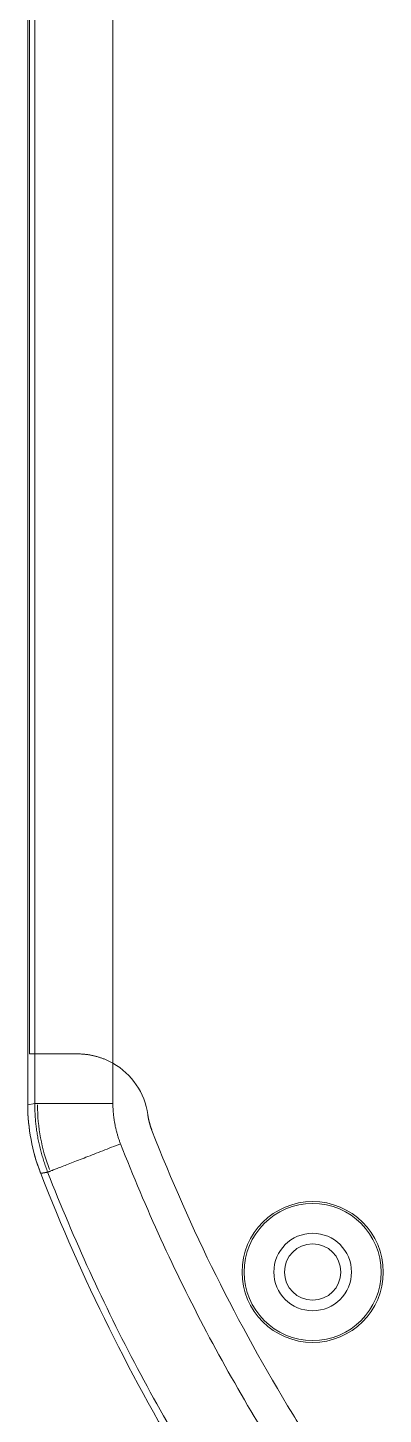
# Model space of a CAD drawing. Header units: inches. Extents: x 0 to 40, y 35.9 to 64.1.
# Drawn here: x 15.433 to 16.45, y 48.388 to 52.362 of the extents above; entities that cross this region are included whole.
import ezdxf

# ---------------------------------------------------------------- set-up
doc = ezdxf.new("R2010")
doc.units = ezdxf.units.IN
doc.header["$MEASUREMENT"] = 0
doc.layers.add('1', color=7, linetype='Continuous')
doc.layers.add('2', color=7, linetype='Continuous')

# ---------------------------------------------------------------- blocks, each defined once
blk = doc.blocks.new('block 157')
at = {"layer": '1', "color": 43, "lineweight": 18, "true_color": 0xccb266}
blk.add_lwpolyline([(15.5764, 49.4211), (15.4529, 49.4211)], dxfattribs=at)
blk = doc.blocks.new('block 168')
at = {"layer": '1', "color": 43, "lineweight": 18, "true_color": 0xccb266}
blk.add_lwpolyline([(15.4377, 52.548), (15.4377, 49.4211)], dxfattribs=at)
blk = doc.blocks.new('block 198')
at = {"layer": '1', "color": 43, "lineweight": 18, "true_color": 0xccb266}
blk.add_lwpolyline([(15.4529, 49.4211), (15.4529, 52.5346)], dxfattribs=at)
blk = doc.blocks.new('block 205')
at = {"layer": '1', "color": 43, "lineweight": 18, "true_color": 0xccb266}
blk.add_lwpolyline([(15.4377, 49.4211), (15.4529, 49.4211)], dxfattribs=at)
blk = doc.blocks.new('block 213')
at = {"layer": '1', "color": 43, "lineweight": 18, "true_color": 0xccb266}
blk.add_lwpolyline([(15.6766, 49.3945), (15.6766, 52.5346)], dxfattribs=at)
blk = doc.blocks.new('block 496')
at = {"layer": '1', "color": 43, "lineweight": 18, "true_color": 0xccb266}
blk.add_open_spline([(16.4502, 48.7961), (16.4502, 48.9076), (16.3598, 48.998), (16.2482, 48.998), (16.1367, 48.998), (16.0463, 48.9076), (16.0463, 48.7961), (16.0463, 48.6846), (16.1367, 48.5942), (16.2482, 48.5942), (16.3598, 48.5942), (16.4502, 48.6846), (16.4502, 48.7961), (16.4502, 48.7961), (16.4502, 48.7961), (16.4502, 48.7961)], degree=3, knots=[0, 0, 0, 0, 1, 1, 1, 2, 2, 2, 3, 3, 3, 4, 4, 4, 5, 5, 5, 5], dxfattribs=at)
blk = doc.blocks.new('block 512')
at = {"layer": '1', "color": 43, "lineweight": 18, "true_color": 0xccb266}
blk.add_open_spline([(16.0519, 48.7961), (16.0519, 48.9045), (16.1398, 48.9924), (16.2482, 48.9924), (16.3567, 48.9924), (16.4446, 48.9045), (16.4446, 48.7961), (16.4446, 48.6877), (16.3567, 48.5998), (16.2482, 48.5998), (16.1398, 48.5998), (16.0519, 48.6877), (16.0519, 48.7961), (16.0519, 48.7961), (16.0519, 48.7961), (16.0519, 48.7961)], degree=3, knots=[0, 0, 0, 0, 1, 1, 1, 2, 2, 2, 3, 3, 3, 4, 4, 4, 5, 5, 5, 5], dxfattribs=at)
blk = doc.blocks.new('block 514')
at = {"layer": '1', "color": 43, "lineweight": 18, "true_color": 0xccb266}
blk.add_open_spline([(15.7763, 49.2475), (15.7676, 49.3093), (15.7308, 49.3636), (15.6766, 49.3945)], degree=3, dxfattribs=at)
blk = doc.blocks.new('block 516')
at = {"layer": '1', "color": 43, "lineweight": 18, "true_color": 0xccb266}
blk.add_open_spline([(16.3593, 48.7961), (16.3593, 48.8574), (16.3096, 48.9071), (16.2482, 48.9071), (16.1869, 48.9071), (16.1372, 48.8574), (16.1372, 48.7961), (16.1372, 48.7347), (16.1869, 48.685), (16.2482, 48.685), (16.3096, 48.685), (16.3593, 48.7347), (16.3593, 48.7961), (16.3593, 48.7961), (16.3593, 48.7961), (16.3593, 48.7961)], degree=3, knots=[0, 0, 0, 0, 1, 1, 1, 2, 2, 2, 3, 3, 3, 4, 4, 4, 5, 5, 5, 5], dxfattribs=at)
blk = doc.blocks.new('block 527')
at = {"layer": '1', "color": 43, "lineweight": 18, "true_color": 0xccb266}
blk.add_open_spline([(16.1913, 48.3887), (16.0331, 48.6472), (15.8982, 48.9192), (15.7884, 49.2016)], degree=3, dxfattribs=at)
blk = doc.blocks.new('block 528')
at = {"layer": '1', "color": 43, "lineweight": 18, "true_color": 0xccb266}
blk.add_open_spline([(16.3207, 47.9461), (16.3176, 48.1025), (16.273, 48.2553), (16.1913, 48.3887)], degree=3, dxfattribs=at)
blk = doc.blocks.new('block 529')
at = {"layer": '1', "color": 43, "lineweight": 18, "true_color": 0xccb266}
blk.add_open_spline([(15.7884, 49.2016), (15.7826, 49.2164), (15.7786, 49.2318), (15.7763, 49.2475)], degree=3, dxfattribs=at)
blk = doc.blocks.new('block 629')
at = {"layer": '1', "color": 43, "lineweight": 18, "true_color": 0xccb266}
blk.add_lwpolyline([(15.6766, 49.3945), (15.6747, 49.3956), (15.6728, 49.3966), (15.6709, 49.3977), (15.6689, 49.3987), (15.667, 49.3996), (15.665, 49.4006), (15.6631, 49.4016), (15.6611, 49.4025), (15.6591, 49.4034), (15.6571, 49.4042), (15.6552, 49.4051), (15.6532, 49.4059), (15.6512, 49.4067), (15.6492, 49.4075), (15.6472, 49.4083), (15.6451, 49.409), (15.6431, 49.4097), (15.6411, 49.4104), (15.6391, 49.411), (15.637, 49.4117), (15.635, 49.4123), (15.633, 49.4129), (15.6309, 49.4135), (15.6289, 49.4141), (15.6269, 49.4146), (15.6248, 49.4151), (15.6228, 49.4156), (15.6207, 49.4161), (15.6187, 49.4165), (15.6167, 49.417), (15.6146, 49.4174), (15.6126, 49.4178), (15.6105, 49.4181), (15.6085, 49.4184), (15.6065, 49.4188), (15.6044, 49.4191), (15.6024, 49.4194), (15.6004, 49.4196), (15.5983, 49.4199), (15.5963, 49.4201), (15.5943, 49.4203), (15.5923, 49.4204), (15.5903, 49.4206), (15.5883, 49.4208), (15.5863, 49.4209), (15.5843, 49.421), (15.5823, 49.421), (15.5803, 49.4211), (15.5784, 49.4211), (15.5764, 49.4211)], dxfattribs=at)
blk = doc.blocks.new('block 840')
at = {"layer": '2', "color": 80, "lineweight": 18, "true_color": 0x3fff00}
blk.add_lwpolyline([(15.433, 49.4211), (15.433, 49.2757)], dxfattribs=at)
blk = doc.blocks.new('block 841')
at = {"layer": '2', "color": 80, "lineweight": 18, "true_color": 0x3fff00}
blk.add_lwpolyline([(15.433, 49.2757), (15.433, 49.2748)], dxfattribs=at)
blk = doc.blocks.new('block 862')
at = {"layer": '2', "color": 80, "lineweight": 18, "true_color": 0x3fff00}
blk.add_lwpolyline([(15.4377, 52.548), (15.4377, 49.4211)], dxfattribs=at)
blk = doc.blocks.new('block 867')
at = {"layer": '2', "color": 80, "lineweight": 18, "true_color": 0x3fff00}
blk.add_lwpolyline([(15.433, 52.5522), (15.433, 49.2757)], dxfattribs=at)
blk = doc.blocks.new('block 868')
at = {"layer": '2', "color": 80, "lineweight": 18, "true_color": 0x3fff00}
blk.add_lwpolyline([(15.4529, 49.4211), (15.4377, 49.4211)], dxfattribs=at)
blk = doc.blocks.new('block 876')
at = {"layer": '2', "color": 80, "lineweight": 18, "true_color": 0x3fff00}
blk.add_lwpolyline([(15.4529, 49.4211), (15.5764, 49.4211)], dxfattribs=at)
blk = doc.blocks.new('block 879')
at = {"layer": '2', "color": 80, "lineweight": 18, "true_color": 0x3fff00}
blk.add_lwpolyline([(15.6766, 49.3945), (15.6766, 49.2794)], dxfattribs=at)
blk = doc.blocks.new('block 881')
at = {"layer": '2', "color": 80, "lineweight": 18, "true_color": 0x3fff00}
blk.add_lwpolyline([(15.4529, 49.2794), (15.4529, 49.4211)], dxfattribs=at)
blk = doc.blocks.new('block 882')
at = {"layer": '2', "color": 80, "lineweight": 18, "true_color": 0x3fff00}
blk.add_lwpolyline([(15.433, 49.2757), (15.4529, 49.2794)], dxfattribs=at)
blk = doc.blocks.new('block 886')
at = {"layer": '2', "color": 7, "lineweight": 18, "true_color": 0xffffff}
blk.add_lwpolyline([(15.433, 52.5522), (15.433, 49.4211)], dxfattribs=at)
blk = doc.blocks.new('block 1095')
at = {"layer": '2', "color": 80, "lineweight": 18, "true_color": 0x3fff00}
blk.add_open_spline([(15.4695, 49.0798), (15.4454, 49.1419), (15.433, 49.2081), (15.433, 49.2748)], degree=3, dxfattribs=at)
blk = doc.blocks.new('block 1096')
at = {"layer": '2', "color": 80, "lineweight": 18, "true_color": 0x3fff00}
blk.add_open_spline([(15.4608, 49.2748), (15.4608, 49.2115), (15.4725, 49.1488), (15.4954, 49.0898)], degree=3, dxfattribs=at)
blk = doc.blocks.new('block 1111')
at = {"layer": '2', "color": 80, "lineweight": 18, "true_color": 0x3fff00}
blk.add_open_spline([(15.8996, 48.2115), (15.7309, 48.4872), (15.5871, 48.7775), (15.4699, 49.0788)], degree=3, dxfattribs=at)
blk = doc.blocks.new('block 1112')
at = {"layer": '2', "color": 80, "lineweight": 18, "true_color": 0x3fff00}
blk.add_open_spline([(15.6766, 49.3945), (15.7308, 49.3636), (15.7676, 49.3093), (15.7763, 49.2475)], degree=3, dxfattribs=at)
blk = doc.blocks.new('block 1114')
at = {"layer": '2', "color": 80, "lineweight": 18, "true_color": 0x3fff00}
blk.add_open_spline([(16.1913, 48.3887), (16.0331, 48.6472), (15.8982, 48.9192), (15.7884, 49.2016)], degree=3, dxfattribs=at)
blk = doc.blocks.new('block 1116')
at = {"layer": '2', "color": 7, "lineweight": 18, "true_color": 0xffffff}
blk.add_open_spline([(16.1675, 48.7961), (16.1675, 48.8407), (16.2036, 48.8768), (16.2482, 48.8768), (16.2929, 48.8768), (16.329, 48.8407), (16.329, 48.7961), (16.329, 48.7515), (16.2929, 48.7153), (16.2482, 48.7153), (16.2036, 48.7153), (16.1675, 48.7515), (16.1675, 48.7961), (16.1675, 48.7961), (16.1675, 48.7961), (16.1675, 48.7961)], degree=3, knots=[0, 0, 0, 0, 1, 1, 1, 2, 2, 2, 3, 3, 3, 4, 4, 4, 5, 5, 5, 5], dxfattribs=at)
blk = doc.blocks.new('block 1150')
at = {"layer": '2', "color": 80, "lineweight": 18, "true_color": 0x3fff00}
blk.add_open_spline([(15.433, 49.2757), (15.433, 49.2083), (15.4455, 49.1416), (15.4699, 49.0788)], degree=3, dxfattribs=at)
blk = doc.blocks.new('block 1390')
at = {"layer": '2', "color": 80, "lineweight": 18, "true_color": 0x3fff00}
blk.add_lwpolyline([(15.4529, 49.2794), (15.4532, 49.2794), (15.4537, 49.2794), (15.4544, 49.2794), (15.4554, 49.2794), (15.4565, 49.2794), (15.4579, 49.2794), (15.4595, 49.2794), (15.4613, 49.2794), (15.4632, 49.2794), (15.4654, 49.2794), (15.4678, 49.2794), (15.4704, 49.2794), (15.4732, 49.2794), (15.4761, 49.2794), (15.4793, 49.2794), (15.4826, 49.2794), (15.4861, 49.2794), (15.4898, 49.2794), (15.4937, 49.2794), (15.4977, 49.2794), (15.5019, 49.2794), (15.5063, 49.2794), (15.5109, 49.2794), (15.5156, 49.2794), (15.5204, 49.2794), (15.5255, 49.2794), (15.5306, 49.2794), (15.536, 49.2794), (15.5414, 49.2794), (15.547, 49.2794), (15.5527, 49.2794), (15.5585, 49.2794), (15.5645, 49.2794), (15.5705, 49.2794), (15.5766, 49.2794), (15.5829, 49.2794), (15.5892, 49.2794), (15.5956, 49.2794), (15.6021, 49.2794), (15.6086, 49.2794), (15.6152, 49.2794), (15.6219, 49.2794), (15.6286, 49.2794), (15.6354, 49.2794), (15.6422, 49.2794), (15.649, 49.2794), (15.6559, 49.2794), (15.6628, 49.2794), (15.6697, 49.2794), (15.6766, 49.2794)], dxfattribs=at)
blk = doc.blocks.new('block 1392')
at = {"layer": '2', "color": 80, "lineweight": 18, "true_color": 0x3fff00}
blk.add_lwpolyline([(15.4899, 49.0822), (15.4886, 49.086), (15.4872, 49.0899), (15.4858, 49.0936), (15.4845, 49.0974), (15.4832, 49.1013), (15.4818, 49.1051), (15.4805, 49.1089), (15.4793, 49.1127), (15.478, 49.1166), (15.4768, 49.1204), (15.4756, 49.1242), (15.4744, 49.1281), (15.4733, 49.132), (15.4722, 49.1358), (15.4711, 49.1397), (15.4701, 49.1436), (15.4691, 49.1476), (15.4681, 49.1515), (15.4672, 49.1554), (15.4663, 49.1593), (15.4654, 49.1633), (15.4646, 49.1672), (15.4638, 49.1712), (15.463, 49.1752), (15.4622, 49.1791), (15.4615, 49.1831), (15.4608, 49.1871), (15.4601, 49.191), (15.4595, 49.195), (15.4588, 49.199), (15.4582, 49.203), (15.4577, 49.207), (15.4572, 49.211), (15.4567, 49.215), (15.4562, 49.219), (15.4558, 49.223), (15.4554, 49.227), (15.4551, 49.2311), (15.4548, 49.2351), (15.4545, 49.2391), (15.4542, 49.2431), (15.454, 49.2472), (15.4538, 49.2512), (15.4536, 49.2552), (15.4535, 49.2592), (15.4533, 49.2633), (15.4532, 49.2673), (15.4531, 49.2713), (15.453, 49.2754), (15.4529, 49.2794)], dxfattribs=at)
blk = doc.blocks.new('block 1395')
at = {"layer": '2', "color": 80, "lineweight": 18, "true_color": 0x3fff00}
blk.add_lwpolyline([(15.7763, 49.2475), (15.7765, 49.2466), (15.7766, 49.2456), (15.7768, 49.2447), (15.7769, 49.2438), (15.7771, 49.2428), (15.7772, 49.2419), (15.7774, 49.241), (15.7776, 49.24), (15.7777, 49.2391), (15.7779, 49.2381), (15.7781, 49.2372), (15.7783, 49.2363), (15.7785, 49.2353), (15.7786, 49.2344), (15.7788, 49.2335), (15.779, 49.2326), (15.7792, 49.2316), (15.7795, 49.2307), (15.7797, 49.2298), (15.7799, 49.2288), (15.7801, 49.2279), (15.7803, 49.227), (15.7806, 49.2261), (15.7808, 49.2251), (15.781, 49.2242), (15.7813, 49.2233), (15.7815, 49.2224), (15.7818, 49.2215), (15.782, 49.2206), (15.7823, 49.2196), (15.7826, 49.2187), (15.7828, 49.2178), (15.7831, 49.2169), (15.7834, 49.216), (15.7837, 49.2151), (15.7839, 49.2142), (15.7842, 49.2133), (15.7845, 49.2124), (15.7848, 49.2115), (15.7851, 49.2105), (15.7854, 49.2096), (15.7857, 49.2087), (15.786, 49.2078), (15.7864, 49.207), (15.7867, 49.2061), (15.787, 49.2052), (15.7874, 49.2043), (15.7877, 49.2034), (15.788, 49.2025), (15.7884, 49.2016)], dxfattribs=at)
blk = doc.blocks.new('block 1399')
at = {"layer": '2', "color": 80, "lineweight": 18, "true_color": 0x3fff00}
blk.add_lwpolyline([(15.6766, 49.3945), (15.6747, 49.3956), (15.6728, 49.3966), (15.6709, 49.3977), (15.6689, 49.3987), (15.667, 49.3996), (15.665, 49.4006), (15.6631, 49.4016), (15.6611, 49.4025), (15.6591, 49.4034), (15.6571, 49.4042), (15.6552, 49.4051), (15.6532, 49.4059), (15.6512, 49.4067), (15.6492, 49.4075), (15.6472, 49.4083), (15.6451, 49.409), (15.6431, 49.4097), (15.6411, 49.4104), (15.6391, 49.411), (15.637, 49.4117), (15.635, 49.4123), (15.633, 49.4129), (15.6309, 49.4135), (15.6289, 49.4141), (15.6269, 49.4146), (15.6248, 49.4151), (15.6228, 49.4156), (15.6207, 49.4161), (15.6187, 49.4165), (15.6167, 49.417), (15.6146, 49.4174), (15.6126, 49.4178), (15.6105, 49.4181), (15.6085, 49.4184), (15.6065, 49.4188), (15.6044, 49.4191), (15.6024, 49.4194), (15.6004, 49.4196), (15.5983, 49.4199), (15.5963, 49.4201), (15.5943, 49.4203), (15.5923, 49.4204), (15.5903, 49.4206), (15.5883, 49.4208), (15.5863, 49.4209), (15.5843, 49.421), (15.5823, 49.421), (15.5803, 49.4211), (15.5784, 49.4211), (15.5764, 49.4211)], dxfattribs=at)
blk = doc.blocks.new('block 1402')
at = {"layer": '2', "color": 80, "lineweight": 18, "true_color": 0x3fff00}
blk.add_lwpolyline([(15.4699, 49.0788), (15.4703, 49.0789), (15.4707, 49.0789), (15.4711, 49.079), (15.4715, 49.0791), (15.4719, 49.0791), (15.4723, 49.0792), (15.4727, 49.0793), (15.4731, 49.0793), (15.4735, 49.0794), (15.4739, 49.0795), (15.4743, 49.0796), (15.4747, 49.0796), (15.4751, 49.0797), (15.4755, 49.0798), (15.4759, 49.0798), (15.4763, 49.0799), (15.4767, 49.08), (15.4771, 49.08), (15.4775, 49.0801), (15.4779, 49.0802), (15.4783, 49.0802), (15.4787, 49.0803), (15.4791, 49.0804), (15.4795, 49.0804), (15.4799, 49.0805), (15.4803, 49.0806), (15.4807, 49.0807), (15.4811, 49.0807), (15.4815, 49.0808), (15.4819, 49.0809), (15.4823, 49.0809), (15.4827, 49.081), (15.4831, 49.0811), (15.4835, 49.0811), (15.4839, 49.0812), (15.4843, 49.0813), (15.4847, 49.0813), (15.4851, 49.0814), (15.4855, 49.0815), (15.4859, 49.0816), (15.4863, 49.0816), (15.4867, 49.0817), (15.4871, 49.0818), (15.4875, 49.0818), (15.4879, 49.0819), (15.4883, 49.082), (15.4887, 49.082), (15.4891, 49.0821), (15.4895, 49.0822), (15.4899, 49.0822)], dxfattribs=at)
blk = doc.blocks.new('block 1404')
at = {"layer": '2', "color": 80, "lineweight": 18, "true_color": 0x3fff00}
blk.add_lwpolyline([(15.4899, 49.0822), (15.4904, 49.0824), (15.491, 49.0827), (15.4916, 49.0829), (15.4924, 49.0832), (15.4933, 49.0836), (15.4945, 49.084), (15.4959, 49.0845), (15.4975, 49.0852), (15.4993, 49.0859), (15.5013, 49.0867), (15.5035, 49.0875), (15.506, 49.0885), (15.5086, 49.0895), (15.5114, 49.0906), (15.5144, 49.0917), (15.5175, 49.093), (15.5208, 49.0943), (15.5243, 49.0956), (15.5279, 49.097), (15.5317, 49.0985), (15.5357, 49.1001), (15.5398, 49.1016), (15.544, 49.1033), (15.5484, 49.105), (15.553, 49.1068), (15.5577, 49.1086), (15.5625, 49.1105), (15.5674, 49.1124), (15.5725, 49.1144), (15.5777, 49.1164), (15.583, 49.1185), (15.5884, 49.1206), (15.5939, 49.1228), (15.5996, 49.125), (15.6053, 49.1272), (15.6111, 49.1294), (15.617, 49.1317), (15.6229, 49.1341), (15.629, 49.1364), (15.6351, 49.1388), (15.6412, 49.1412), (15.6474, 49.1436), (15.6537, 49.146), (15.66, 49.1485), (15.6663, 49.151), (15.6727, 49.1535), (15.6791, 49.1559), (15.6855, 49.1584), (15.692, 49.161), (15.6984, 49.1634)], dxfattribs=at)
blk = doc.blocks.new('block 1409')
at = {"layer": '2', "color": 80, "lineweight": 18, "true_color": 0x3fff00}
blk.add_lwpolyline([(15.9192, 48.2176), (15.9091, 48.2341), (15.8991, 48.2506), (15.8892, 48.2672), (15.8793, 48.2837), (15.8695, 48.3004), (15.8597, 48.3171), (15.85, 48.3337), (15.8403, 48.3505), (15.8307, 48.3673), (15.8212, 48.3841), (15.8117, 48.4009), (15.8023, 48.4178), (15.7929, 48.4347), (15.7836, 48.4517), (15.7744, 48.4687), (15.7652, 48.4857), (15.7561, 48.5027), (15.747, 48.5198), (15.738, 48.537), (15.7291, 48.5541), (15.7202, 48.5713), (15.7114, 48.5885), (15.7026, 48.6057), (15.6939, 48.623), (15.6853, 48.6403), (15.6767, 48.6577), (15.6682, 48.6751), (15.6598, 48.6925), (15.6514, 48.7099), (15.6431, 48.7274), (15.6348, 48.7449), (15.6266, 48.7624), (15.6185, 48.7799), (15.6104, 48.7975), (15.6024, 48.8151), (15.5944, 48.8327), (15.5866, 48.8504), (15.5787, 48.8681), (15.571, 48.8858), (15.5633, 48.9035), (15.5557, 48.9213), (15.5481, 48.9391), (15.5406, 48.9569), (15.5332, 48.9747), (15.5258, 48.9926), (15.5185, 49.0105), (15.5112, 49.0284), (15.5041, 49.0463), (15.497, 49.0643), (15.4899, 49.0822)], dxfattribs=at)
blk = doc.blocks.new('block 1415')
at = {"layer": '2', "color": 80, "lineweight": 18, "true_color": 0x3fff00}
blk.add_lwpolyline([(15.6984, 49.1634), (15.7052, 49.1462), (15.712, 49.129), (15.7189, 49.1118), (15.7258, 49.0946), (15.7328, 49.0774), (15.7399, 49.0603), (15.747, 49.0432), (15.7542, 49.0261), (15.7614, 49.0091), (15.7687, 48.992), (15.7761, 48.975), (15.7835, 48.9581), (15.791, 48.9411), (15.7986, 48.9242), (15.8062, 48.9073), (15.8139, 48.8905), (15.8216, 48.8736), (15.8294, 48.8568), (15.8373, 48.84), (15.8452, 48.8232), (15.8532, 48.8065), (15.8612, 48.7898), (15.8693, 48.7731), (15.8774, 48.7564), (15.8857, 48.7398), (15.8939, 48.7232), (15.9023, 48.7066), (15.9107, 48.6901), (15.9191, 48.6736), (15.9277, 48.6571), (15.9362, 48.6407), (15.9448, 48.6243), (15.9535, 48.6079), (15.9623, 48.5916), (15.9711, 48.5752), (15.9799, 48.559), (15.9888, 48.5427), (15.9978, 48.5265), (16.0068, 48.5103), (16.0159, 48.4942), (16.0251, 48.4781), (16.0343, 48.462), (16.0435, 48.4459), (16.0528, 48.4299), (16.0622, 48.4139), (16.0716, 48.398), (16.0811, 48.3821), (16.0907, 48.3662), (16.1003, 48.3503), (16.1099, 48.3345)], dxfattribs=at)
blk = doc.blocks.new('block 1417')
at = {"layer": '2', "color": 80, "lineweight": 18, "true_color": 0x3fff00}
blk.add_lwpolyline([(15.6766, 49.2794), (15.6766, 49.2771), (15.6766, 49.2747), (15.6767, 49.2723), (15.6768, 49.2699), (15.6768, 49.2676), (15.6769, 49.2652), (15.677, 49.2628), (15.6772, 49.2605), (15.6773, 49.2581), (15.6775, 49.2557), (15.6777, 49.2534), (15.6779, 49.251), (15.6781, 49.2486), (15.6783, 49.2463), (15.6786, 49.2439), (15.6789, 49.2416), (15.6792, 49.2392), (15.6795, 49.2369), (15.6798, 49.2345), (15.6801, 49.2322), (15.6805, 49.2298), (15.6809, 49.2275), (15.6813, 49.2251), (15.6817, 49.2228), (15.6821, 49.2204), (15.6826, 49.2181), (15.683, 49.2157), (15.6835, 49.2134), (15.684, 49.2111), (15.6845, 49.2088), (15.6851, 49.2065), (15.6856, 49.2042), (15.6862, 49.2019), (15.6868, 49.1995), (15.6874, 49.1972), (15.688, 49.195), (15.6886, 49.1927), (15.6893, 49.1904), (15.6899, 49.1881), (15.6906, 49.1859), (15.6913, 49.1836), (15.692, 49.1813), (15.6928, 49.1791), (15.6935, 49.1768), (15.6943, 49.1746), (15.6951, 49.1724), (15.6959, 49.1701), (15.6967, 49.1679), (15.6975, 49.1657), (15.6984, 49.1634)], dxfattribs=at)
blk = doc.blocks.new('block 1418')
at = {"layer": '2', "color": 80, "lineweight": 18, "true_color": 0x3fff00}
blk.add_lwpolyline([(16.3206, 47.9461), (16.3204, 47.9554), (16.3201, 47.9647), (16.3196, 47.9741), (16.3191, 47.9834), (16.3185, 47.9927), (16.3177, 48.002), (16.3169, 48.0113), (16.316, 48.0206), (16.315, 48.0298), (16.3139, 48.0391), (16.3127, 48.0483), (16.3114, 48.0576), (16.3099, 48.0668), (16.3084, 48.076), (16.3068, 48.0852), (16.3051, 48.0944), (16.3033, 48.1036), (16.3014, 48.1127), (16.2995, 48.1218), (16.2974, 48.1309), (16.2952, 48.14), (16.2929, 48.149), (16.2905, 48.158), (16.288, 48.1671), (16.2855, 48.176), (16.2828, 48.185), (16.28, 48.1939), (16.2772, 48.2027), (16.2743, 48.2116), (16.2712, 48.2205), (16.2681, 48.2292), (16.2648, 48.238), (16.2615, 48.2467), (16.2581, 48.2554), (16.2546, 48.264), (16.251, 48.2726), (16.2473, 48.2812), (16.2435, 48.2897), (16.2397, 48.2982), (16.2357, 48.3067), (16.2317, 48.3151), (16.2275, 48.3235), (16.2233, 48.3318), (16.219, 48.3401), (16.2146, 48.3483), (16.2101, 48.3565), (16.2055, 48.3646), (16.2009, 48.3727), (16.1962, 48.3807), (16.1913, 48.3887)], dxfattribs=at)

msp = doc.modelspace()

# ---------------------------------------------------------------- block references
at = {"layer": '1'}
for name in ['block 168', 'block 198', 'block 213', 'block 205', 'block 157', 'block 629', 'block 514', 'block 529', 'block 527', 'block 496', 'block 512', 'block 516', 'block 528']:
    msp.add_blockref(name, (0, 0), dxfattribs=at)
at = {"layer": '2'}
for name in ['block 867', 'block 886', 'block 862', 'block 840', 'block 868', 'block 876', 'block 881', 'block 1399', 'block 879', 'block 1112', 'block 882', 'block 1390', 'block 1392', 'block 1417', 'block 841', 'block 1150', 'block 1095', 'block 1096', 'block 1395', 'block 1114', 'block 1404', 'block 1415', 'block 1402', 'block 1409', 'block 1111', 'block 1116', 'block 1418']:
    msp.add_blockref(name, (0, 0), dxfattribs=at)

doc.saveas('drawing.dxf')
